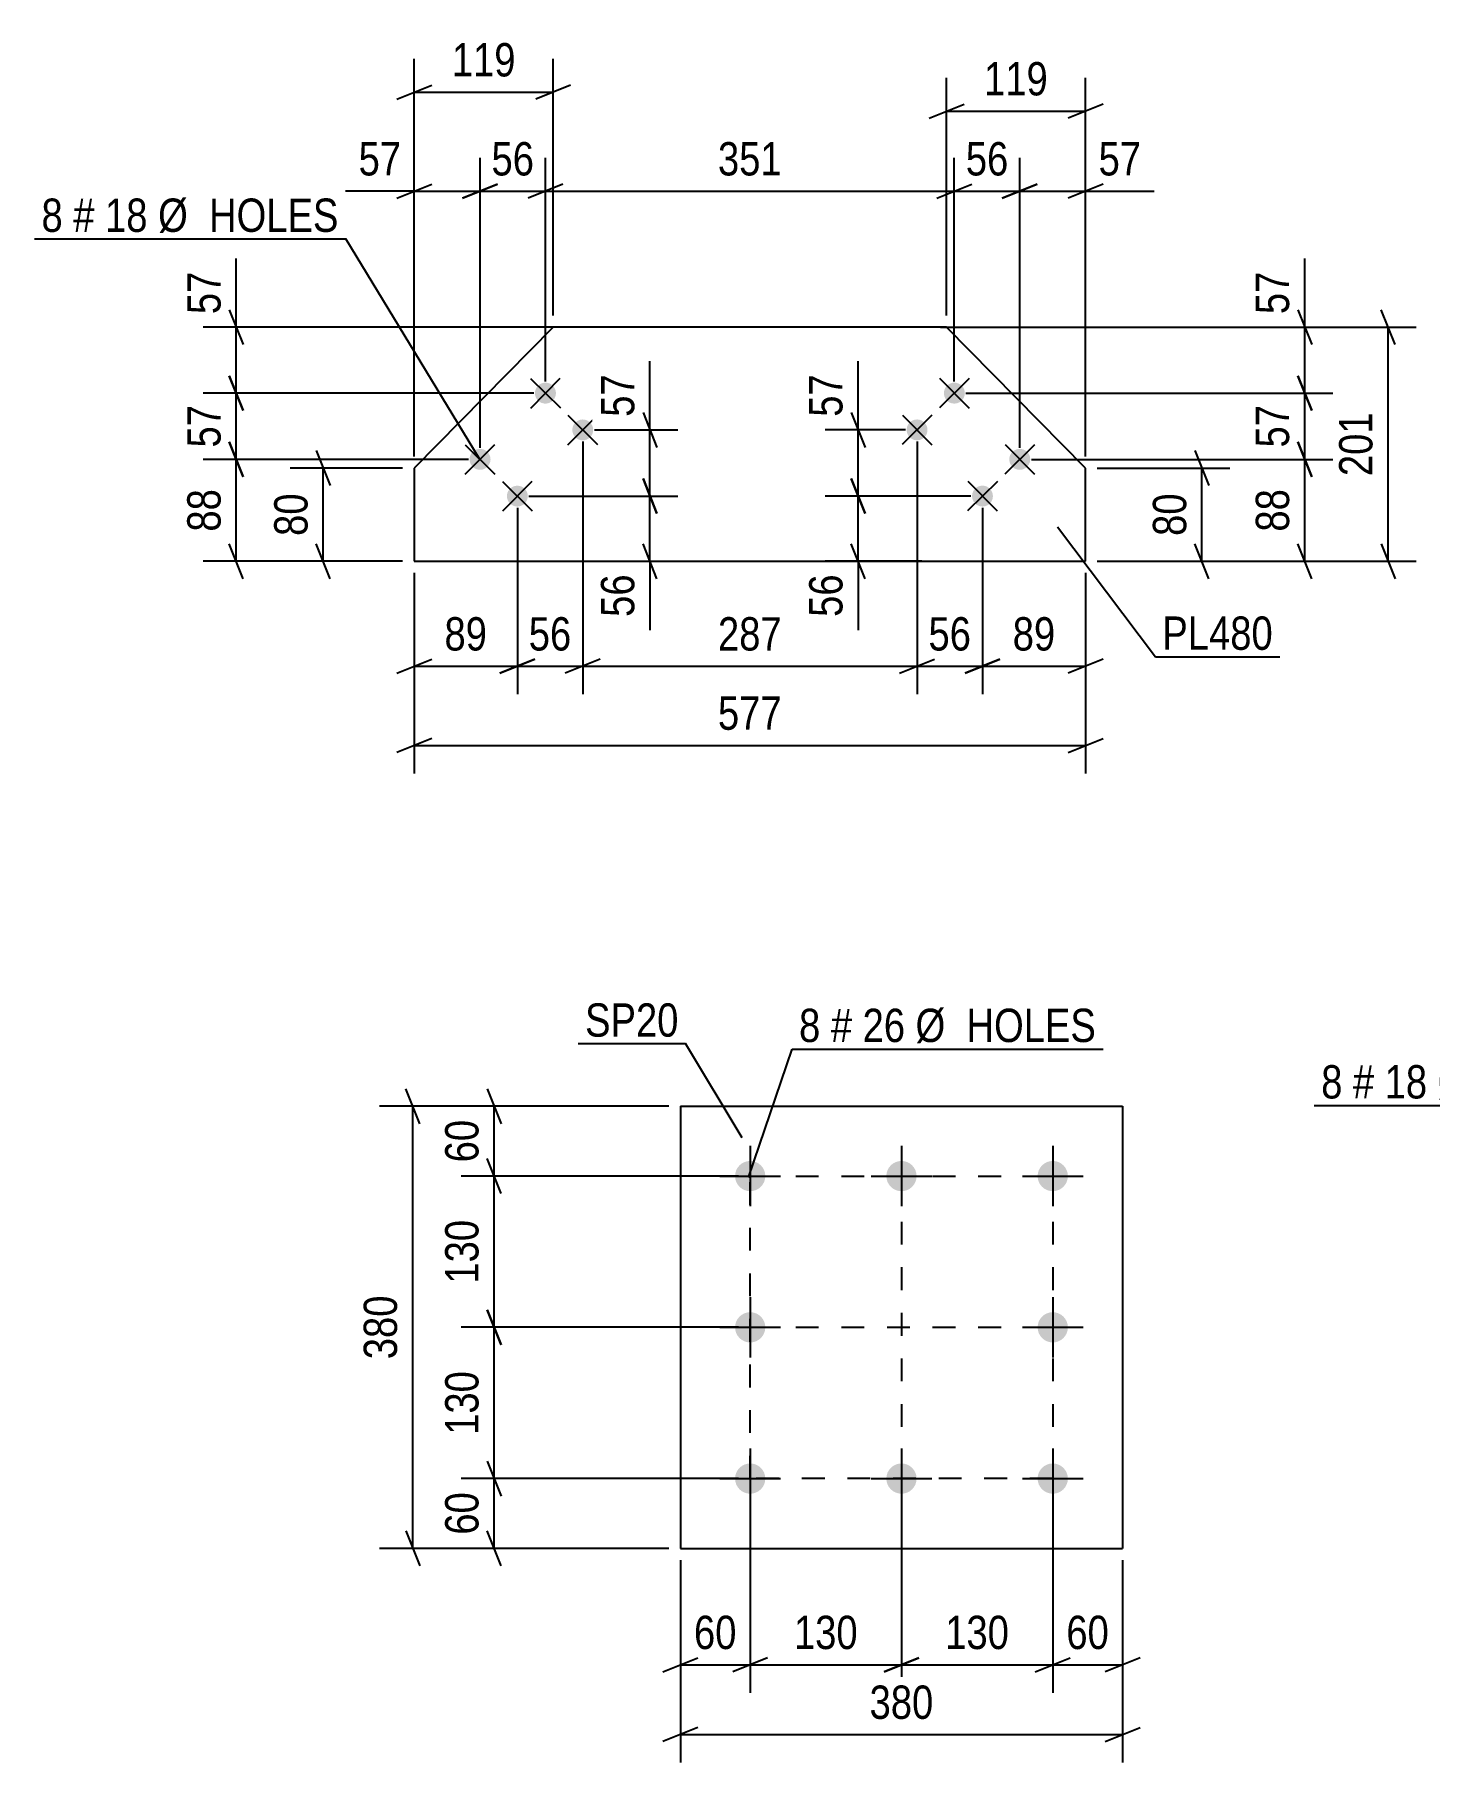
# Model space of a CAD drawing. Header units: millimetres. Extents: x 0 to 841, y 0 to 594.
# Drawn here: x 414.2 to 534.1, y 325.9 to 474.4 of the extents above; entities that cross this region are included whole.
import ezdxf

# ---------------------------------------------------------------- set-up
doc = ezdxf.new("R2010")
doc.units = ezdxf.units.MM
doc.linetypes.add('DXK_LINE_DOT2', pattern=[3.9198, 1.9599, -1.9599])
doc.styles.add('Arial Narrow', font='ARIALN.TTF', dxfattribs={"height": 0.2})

# ---------------------------------------------------------------- blocks, each defined once
blk = doc.blocks.new('Part-570386953-32098 - 32097')
at = {"color": 2, "linetype": 'Continuous'}
for p, q in [((458.78, 449.21), (446.84, 437.1)), ((492.59, 449.21), (458.78, 449.21)), ((504.53, 437.1), (492.59, 449.21)), ((446.84, 437.1), (446.84, 429.09)), ((504.53, 429.09), (504.53, 437.1)), ((446.84, 429.09), (504.53, 429.09))]:
    blk.add_line(p, q, dxfattribs=at)
blk = doc.blocks.new('Bolt-570386953-32099 - 32097')
at = {"linetype": 'Continuous'}
for points in [[(493.89, 442.9, -1), (492.62, 444.18, -1)], [(490.68, 439.74, -1), (489.42, 441.02, -1)], [(499.51, 437.21, -1), (498.24, 438.49, -1)], [(496.3, 434.05, -1), (495.04, 435.33, -1)]]:
    blk.add_hatch(color=1, dxfattribs=at).paths.add_polyline_path(points)
at = {"color": 1, "linetype": 'Continuous'}
for p, q in [((494.54, 444.81), (491.97, 442.28)), ((491.99, 444.83), (494.52, 442.26)), ((491.33, 441.65), (488.77, 439.12)), ((488.79, 441.66), (491.32, 439.1)), ((500.15, 439.11), (497.59, 436.58)), ((497.61, 439.13), (500.14, 436.57)), ((496.95, 435.95), (494.39, 433.42)), ((494.41, 435.97), (496.93, 433.41))]:
    blk.add_line(p, q, dxfattribs=at)
blk = doc.blocks.new('Bolt-570386953-32100 - 32097')
at = {"linetype": 'Continuous'}
for points in [[(458.75, 444.18, -1), (457.48, 442.9, -1)], [(461.95, 441.02, -1), (460.69, 439.74, -1)], [(453.13, 438.49, -1), (451.86, 437.21, -1)], [(456.33, 435.33, -1), (455.07, 434.05, -1)]]:
    blk.add_hatch(color=1, dxfattribs=at).paths.add_polyline_path(points)
at = {"color": 1, "linetype": 'Continuous'}
for p, q in [((456.83, 444.81), (459.4, 442.28)), ((456.85, 442.26), (459.38, 444.83)), ((460.04, 441.65), (462.6, 439.12)), ((460.05, 439.1), (462.58, 441.66)), ((451.22, 439.11), (453.78, 436.58)), ((451.23, 436.57), (453.76, 439.13)), ((454.42, 435.95), (456.98, 433.42)), ((454.44, 433.41), (456.96, 435.97))]:
    blk.add_line(p, q, dxfattribs=at)
blk = doc.blocks.new('Part-570386953-35433 - 35432')
at = {"color": 2, "linetype": 'Continuous'}
for p, q in [((469.71, 382.25), (469.71, 344.25)), ((469.71, 382.25), (507.71, 382.25)), ((507.71, 382.25), (507.71, 344.25)), ((469.71, 344.25), (507.71, 344.25))]:
    blk.add_line(p, q, dxfattribs=at)
blk = doc.blocks.new('Bolt-570386953-35434 - 35432')
at = {"linetype": 'Continuous'}
for points in [[(475.71, 377.55, -1), (475.71, 374.95, -1)], [(488.71, 377.55, -1), (488.71, 374.95, -1)], [(501.71, 377.55, -1), (501.71, 374.95, -1)], [(475.71, 364.55, -1), (475.71, 361.95, -1)], [(501.71, 364.55, -1), (501.71, 361.95, -1)], [(475.71, 351.55, -1), (475.71, 348.95, -1)], [(488.71, 351.55, -1), (488.71, 348.95, -1)], [(501.71, 351.55, -1), (501.71, 348.95, -1)]]:
    blk.add_hatch(color=1, dxfattribs=at).paths.add_polyline_path(points)
at = {"color": 1, "linetype": 'Continuous'}
for p, q in [((475.71, 378.85), (475.71, 373.65)), ((488.71, 378.85), (488.71, 373.65)), ((501.71, 378.85), (501.71, 373.65)), ((473.11, 376.25), (478.31, 376.25)), ((486.11, 376.25), (491.31, 376.25)), ((499.11, 376.25), (504.31, 376.25)), ((475.71, 365.85), (475.71, 360.65)), ((501.71, 365.85), (501.71, 360.65)), ((473.11, 363.25), (478.31, 363.25)), ((499.11, 363.25), (504.31, 363.25)), ((475.71, 352.85), (475.71, 347.65)), ((488.71, 352.85), (488.71, 347.65)), ((501.71, 352.85), (501.71, 347.65)), ((473.11, 350.25), (478.31, 350.25)), ((486.11, 350.25), (491.31, 350.25)), ((499.11, 350.25), (504.31, 350.25))]:
    blk.add_line(p, q, dxfattribs=at)
blk = doc.blocks.new('Rectangle-570386953-35721 - 35432')
at = {"color": 1, "linetype": 'DXK_LINE_DOT2'}
blk.add_lwpolyline([(475.71, 376.25), (501.71, 376.25), (501.71, 350.25), (475.71, 350.25), (475.71, 376.25)], close=True, dxfattribs=at)
blk = doc.blocks.new('Line-570386953-35761 - 35432')
at = {"color": 1, "linetype": 'DXK_LINE_DOT2'}
blk.add_line((488.71, 376.25), (488.71, 350.25), dxfattribs=at)
blk = doc.blocks.new('Line-570386953-35768 - 35432')
at = {"color": 1, "linetype": 'DXK_LINE_DOT2'}
blk.add_line((475.71, 363.25), (501.71, 363.25), dxfattribs=at)
blk = doc.blocks.new('StraightDimension-570386953-34373 - 32097')
at = {"color": 7, "linetype": 'Continuous'}
for p, q in [((495.67, 433.69), (495.67, 417.67)), ((504.53, 428.09), (504.53, 417.67)), ((494.17, 419.47), (497.17, 420.67)), ((506.03, 420.67), (503.03, 419.47)), ((495.67, 420.07), (504.53, 420.07))]:
    blk.add_line(p, q, dxfattribs=at)
at = {"color": 0}
blk.add_wipeout([(502.53, 420.82), (502.53, 425.02), (497.67, 425.02), (497.67, 420.82)], dxfattribs=at)
at = {"color": 3, "style": 'Arial Narrow'}
blk.add_text('89', height=2.863, dxfattribs=at).set_placement((498.27, 421.42))
blk = doc.blocks.new('StraightDimension-570386953-34309 - 32097')
at = {"color": 7, "linetype": 'Continuous'}
for p, q in [((523.37, 449.21), (523.37, 455.11)), ((523.37, 449.21), (523.37, 455.11)), ((522.77, 450.71), (523.97, 447.71)), ((492.07, 449.21), (525.77, 449.21)), ((523.37, 443.54), (523.37, 449.21)), ((523.97, 442.04), (522.77, 445.04)), ((494.25, 443.54), (525.77, 443.54))]:
    blk.add_line(p, q, dxfattribs=at)
at = {"color": 0}
blk.add_wipeout([(522.62, 454.59), (518.42, 454.59), (518.42, 449.73), (522.62, 449.73)], dxfattribs=at)
at = {"color": 3, "style": 'Arial Narrow'}
blk.add_text('57', height=2.863, rotation=90.0002, dxfattribs=at).set_placement((522.02, 450.33))
blk = doc.blocks.new('StraightDimension-570386953-32220 - 32097')
at = {"color": 7, "linetype": 'Continuous'}
for p, q in [((446.84, 438.1), (446.84, 472.26)), ((458.78, 450.21), (458.78, 472.26)), ((445.34, 468.81), (448.34, 470.01)), ((446.84, 469.41), (458.78, 469.41)), ((460.28, 470.01), (457.28, 468.81))]:
    blk.add_line(p, q, dxfattribs=at)
at = {"color": 0}
blk.add_wipeout([(456.16, 470.16), (456.16, 474.36), (449.47, 474.36), (449.47, 470.16)], dxfattribs=at)
at = {"color": 3, "style": 'Arial Narrow'}
blk.add_text('119', height=2.863, dxfattribs=at).set_placement((450.07, 470.76))
blk = doc.blocks.new('StraightDimension-570386953-34678 - 32097')
at = {"color": 7, "linetype": 'Continuous'}
for p, q in [((467.1, 440.38), (467.1, 446.29)), ((467.1, 440.38), (467.1, 446.29)), ((466.5, 441.88), (467.7, 438.88)), ((462.32, 440.38), (469.5, 440.38)), ((467.1, 434.69), (467.1, 440.38)), ((467.7, 433.19), (466.5, 436.19)), ((456.7, 434.69), (469.5, 434.69))]:
    blk.add_line(p, q, dxfattribs=at)
at = {"color": 0}
blk.add_wipeout([(466.35, 445.76), (462.15, 445.76), (462.15, 440.91), (466.35, 440.91)], dxfattribs=at)
at = {"color": 3, "style": 'Arial Narrow'}
blk.add_text('57', height=2.863, rotation=90.0002, dxfattribs=at).set_placement((465.75, 441.51))
blk = doc.blocks.new('StraightDimension-570386953-32228 - 32097')
at = {"color": 7, "linetype": 'Continuous'}
for p, q in [((438.42, 438.6), (439.62, 435.6)), ((445.84, 437.1), (436.17, 437.1)), ((439.02, 429.09), (439.02, 437.1)), ((439.62, 427.59), (438.42, 430.59)), ((445.84, 429.09), (436.17, 429.09))]:
    blk.add_line(p, q, dxfattribs=at)
at = {"color": 0}
blk.add_wipeout([(438.27, 435.53), (434.07, 435.53), (434.07, 430.67), (438.27, 430.67)], dxfattribs=at)
at = {"color": 3, "style": 'Arial Narrow'}
blk.add_text('80', height=2.863, rotation=90.0002, dxfattribs=at).set_placement((437.67, 431.27))
blk = doc.blocks.new('StraightDimension-570386953-34377 - 32097')
at = {"color": 7, "linetype": 'Continuous'}
for p, q in [((455.7, 433.69), (455.7, 417.67)), ((446.84, 428.09), (446.84, 417.67)), ((445.34, 419.47), (448.34, 420.67)), ((457.2, 420.67), (454.2, 419.47)), ((446.84, 420.07), (455.7, 420.07))]:
    blk.add_line(p, q, dxfattribs=at)
at = {"color": 0}
blk.add_wipeout([(453.7, 420.82), (453.7, 425.02), (448.84, 425.02), (448.84, 420.82)], dxfattribs=at)
at = {"color": 3, "style": 'Arial Narrow'}
blk.add_text('89', height=2.863, dxfattribs=at).set_placement((449.44, 421.42))
blk = doc.blocks.new('StraightDimension-570386953-32224 - 32097')
at = {"color": 7, "linetype": 'Continuous'}
for p, q in [((446.84, 428.09), (446.84, 410.86)), ((504.53, 428.09), (504.53, 410.86)), ((448.34, 413.86), (445.34, 412.66)), ((446.84, 413.26), (504.53, 413.26)), ((503.03, 412.66), (506.03, 413.86))]:
    blk.add_line(p, q, dxfattribs=at)
at = {"color": 0}
blk.add_wipeout([(479.03, 414.01), (479.03, 418.21), (472.34, 418.21), (472.34, 414.01)], dxfattribs=at)
at = {"color": 3, "style": 'Arial Narrow'}
blk.add_text('577', height=2.863, dxfattribs=at).set_placement((472.94, 414.61))
blk = doc.blocks.new('StraightDimension-570386953-32216 - 32097')
at = {"color": 7, "linetype": 'Continuous'}
for p, q in [((492.59, 450.21), (492.59, 470.63)), ((504.53, 438.1), (504.53, 470.63)), ((491.09, 467.18), (494.09, 468.38)), ((506.03, 468.38), (503.03, 467.18)), ((492.59, 467.78), (504.53, 467.78))]:
    blk.add_line(p, q, dxfattribs=at)
at = {"color": 0}
blk.add_wipeout([(501.9, 468.53), (501.9, 472.73), (495.21, 472.73), (495.21, 468.53)], dxfattribs=at)
at = {"color": 3, "style": 'Arial Narrow'}
blk.add_text('119', height=2.863, dxfattribs=at).set_placement((495.81, 469.13))
blk = doc.blocks.new('StraightDimension-570386953-36224 - 32097')
at = {"color": 7, "linetype": 'Continuous'}
for p, q in [((498.87, 438.85), (498.87, 463.75)), ((504.53, 438.1), (504.53, 463.75)), ((497.37, 460.3), (500.37, 461.5)), ((498.87, 460.9), (504.53, 460.9)), ((506.03, 461.5), (503.03, 460.3)), ((504.53, 460.9), (510.43, 460.9)), ((504.53, 460.9), (510.43, 460.9))]:
    blk.add_line(p, q, dxfattribs=at)
at = {"color": 0}
blk.add_wipeout([(509.91, 461.65), (509.91, 465.85), (505.05, 465.85), (505.05, 461.65)], dxfattribs=at)
at = {"color": 3, "style": 'Arial Narrow'}
blk.add_text('57', height=2.863, dxfattribs=at).set_placement((505.65, 462.25))
blk = doc.blocks.new('StraightDimension-570386953-34375 - 32097')
at = {"color": 7, "linetype": 'Continuous'}
for p, q in [((461.32, 439.38), (461.32, 417.67)), ((490.05, 439.38), (490.05, 417.67)), ((462.82, 420.67), (459.82, 419.47)), ((488.55, 419.47), (491.55, 420.67)), ((461.32, 420.07), (490.05, 420.07))]:
    blk.add_line(p, q, dxfattribs=at)
at = {"color": 0}
blk.add_wipeout([(479.03, 420.82), (479.03, 425.02), (472.34, 425.02), (472.34, 420.82)], dxfattribs=at)
at = {"color": 3, "style": 'Arial Narrow'}
blk.add_text('287', height=2.863, dxfattribs=at).set_placement((472.94, 421.42))
blk = doc.blocks.new('StraightDimension-570386953-34311 - 32097')
at = {"color": 7, "linetype": 'Continuous'}
for p, q in [((522.77, 439.35), (523.97, 436.35)), ((499.87, 437.85), (525.77, 437.85)), ((523.37, 429.09), (523.37, 437.85)), ((523.97, 427.59), (522.77, 430.59)), ((505.53, 429.09), (525.77, 429.09))]:
    blk.add_line(p, q, dxfattribs=at)
at = {"color": 0}
blk.add_wipeout([(522.62, 435.9), (518.42, 435.9), (518.42, 431.04), (522.62, 431.04)], dxfattribs=at)
at = {"color": 3, "style": 'Arial Narrow'}
blk.add_text('88', height=2.863, rotation=90.0002, dxfattribs=at).set_placement((522.02, 431.64))
blk = doc.blocks.new('StraightDimension-570386953-32234 - 32097')
at = {"color": 7, "linetype": 'Continuous'}
for p, q in [((513.93, 438.6), (515.13, 435.6)), ((505.53, 437.1), (516.93, 437.1)), ((514.53, 429.09), (514.53, 437.1)), ((515.13, 427.59), (513.93, 430.59)), ((505.53, 429.09), (516.93, 429.09))]:
    blk.add_line(p, q, dxfattribs=at)
at = {"color": 0}
blk.add_wipeout([(513.78, 435.53), (509.58, 435.53), (509.58, 430.67), (513.78, 430.67)], dxfattribs=at)
at = {"color": 3, "style": 'Arial Narrow'}
blk.add_text('80', height=2.863, rotation=90.0002, dxfattribs=at).set_placement((513.18, 431.27))
blk = doc.blocks.new('StraightDimension-570386953-34679 - 32097')
at = {"color": 7, "linetype": 'Continuous'}
for p, q in [((466.5, 436.19), (467.7, 433.19)), ((456.7, 434.69), (469.5, 434.69)), ((467.1, 429.09), (467.1, 434.69)), ((467.7, 427.59), (466.5, 430.59)), ((463.62, 429.09), (469.5, 429.09)), ((467.1, 429.09), (467.1, 423.18)), ((467.1, 429.09), (467.1, 423.18))]:
    blk.add_line(p, q, dxfattribs=at)
at = {"color": 0}
blk.add_wipeout([(466.35, 428.57), (462.15, 428.57), (462.15, 423.71), (466.35, 423.71)], dxfattribs=at)
at = {"color": 3, "style": 'Arial Narrow'}
blk.add_text('56', height=2.863, rotation=90.0002, dxfattribs=at).set_placement((465.75, 424.31))
blk = doc.blocks.new('StraightDimension-570386953-32304 - 32097')
at = {"color": 7, "linetype": 'Continuous'}
for p, q in [((531.13, 447.71), (529.93, 450.71)), ((493.59, 449.21), (532.93, 449.21)), ((530.53, 429.09), (530.53, 449.21)), ((529.93, 430.59), (531.13, 427.59)), ((505.53, 429.09), (532.93, 429.09))]:
    blk.add_line(p, q, dxfattribs=at)
at = {"color": 0}
blk.add_wipeout([(529.78, 442.49), (525.58, 442.49), (525.58, 435.81), (529.78, 435.81)], dxfattribs=at)
at = {"color": 3, "style": 'Arial Narrow'}
blk.add_text('201', height=2.863, rotation=90.0002, dxfattribs=at).set_placement((529.18, 436.41))
blk = doc.blocks.new('StraightDimension-570386953-34286 - 32097')
at = {"color": 7, "linetype": 'Continuous'}
for p, q in [((431.55, 449.21), (431.55, 455.11)), ((431.55, 449.21), (431.55, 455.11)), ((430.95, 450.71), (432.15, 447.71)), ((459.57, 449.21), (428.7, 449.21)), ((431.55, 443.54), (431.55, 449.21)), ((432.15, 442.04), (430.95, 445.04)), ((457.12, 443.54), (428.7, 443.54))]:
    blk.add_line(p, q, dxfattribs=at)
at = {"color": 0}
blk.add_wipeout([(430.8, 454.59), (426.6, 454.59), (426.6, 449.73), (430.8, 449.73)], dxfattribs=at)
at = {"color": 3, "style": 'Arial Narrow'}
blk.add_text('57', height=2.863, rotation=90.0002, dxfattribs=at).set_placement((430.2, 450.33))
blk = doc.blocks.new('StraightDimension-570386953-34287 - 32097')
at = {"color": 7, "linetype": 'Continuous'}
for p, q in [((430.95, 445.04), (432.15, 442.04)), ((457.12, 443.54), (428.7, 443.54)), ((431.55, 437.85), (431.55, 443.54)), ((432.15, 436.35), (430.95, 439.35)), ((451.5, 437.85), (428.7, 437.85))]:
    blk.add_line(p, q, dxfattribs=at)
at = {"color": 0}
blk.add_wipeout([(430.8, 443.12), (426.6, 443.12), (426.6, 438.27), (430.8, 438.27)], dxfattribs=at)
at = {"color": 3, "style": 'Arial Narrow'}
blk.add_text('57', height=2.863, rotation=90.0002, dxfattribs=at).set_placement((430.2, 438.87))
blk = doc.blocks.new('StraightDimension-570386953-34288 - 32097')
at = {"color": 7, "linetype": 'Continuous'}
for p, q in [((430.95, 439.35), (432.15, 436.35)), ((451.5, 437.85), (428.7, 437.85)), ((431.55, 429.09), (431.55, 437.85)), ((432.15, 427.59), (430.95, 430.59)), ((445.84, 429.09), (428.7, 429.09))]:
    blk.add_line(p, q, dxfattribs=at)
at = {"color": 0}
blk.add_wipeout([(430.8, 435.9), (426.6, 435.9), (426.6, 431.04), (430.8, 431.04)], dxfattribs=at)
at = {"color": 3, "style": 'Arial Narrow'}
blk.add_text('88', height=2.863, rotation=90.0002, dxfattribs=at).set_placement((430.2, 431.64))
blk = doc.blocks.new('StraightDimension-570386953-34374 - 32097')
at = {"color": 7, "linetype": 'Continuous'}
for p, q in [((490.05, 439.38), (490.05, 417.67)), ((495.67, 433.69), (495.67, 417.67)), ((488.55, 419.47), (491.55, 420.67)), ((497.17, 420.67), (494.17, 419.47)), ((490.05, 420.07), (495.67, 420.07))]:
    blk.add_line(p, q, dxfattribs=at)
at = {"color": 0}
blk.add_wipeout([(495.29, 420.82), (495.29, 425.02), (490.43, 425.02), (490.43, 420.82)], dxfattribs=at)
at = {"color": 3, "style": 'Arial Narrow'}
blk.add_text('56', height=2.863, dxfattribs=at).set_placement((491.03, 421.42))
blk = doc.blocks.new('StraightDimension-570386953-34310 - 32097')
at = {"color": 7, "linetype": 'Continuous'}
for p, q in [((522.77, 445.04), (523.97, 442.04)), ((494.25, 443.54), (525.77, 443.54)), ((523.37, 437.85), (523.37, 443.54)), ((523.97, 436.35), (522.77, 439.35)), ((499.87, 437.85), (525.77, 437.85))]:
    blk.add_line(p, q, dxfattribs=at)
at = {"color": 0}
blk.add_wipeout([(522.62, 443.12), (518.42, 443.12), (518.42, 438.27), (522.62, 438.27)], dxfattribs=at)
at = {"color": 3, "style": 'Arial Narrow'}
blk.add_text('57', height=2.863, rotation=90.0002, dxfattribs=at).set_placement((522.02, 438.87))
blk = doc.blocks.new('StraightDimension-570386953-34376 - 32097')
at = {"color": 7, "linetype": 'Continuous'}
for p, q in [((461.32, 439.38), (461.32, 417.67)), ((455.7, 433.69), (455.7, 417.67)), ((454.2, 419.47), (457.2, 420.67)), ((462.82, 420.67), (459.82, 419.47)), ((455.7, 420.07), (461.32, 420.07))]:
    blk.add_line(p, q, dxfattribs=at)
at = {"color": 0}
blk.add_wipeout([(460.94, 420.82), (460.94, 425.02), (456.08, 425.02), (456.08, 420.82)], dxfattribs=at)
at = {"color": 3, "style": 'Arial Narrow'}
blk.add_text('56', height=2.863, dxfattribs=at).set_placement((456.68, 421.42))
blk = doc.blocks.new('StraightDimension-570386953-34708 - 32097')
at = {"color": 7, "linetype": 'Continuous'}
for p, q in [((484.99, 440.38), (484.99, 446.29)), ((484.99, 440.38), (484.99, 446.29)), ((484.39, 441.88), (485.59, 438.88)), ((489.05, 440.38), (482.14, 440.38)), ((484.99, 434.69), (484.99, 440.38)), ((485.59, 433.19), (484.39, 436.19)), ((494.67, 434.69), (482.14, 434.69))]:
    blk.add_line(p, q, dxfattribs=at)
at = {"color": 0}
blk.add_wipeout([(484.24, 445.76), (480.04, 445.76), (480.04, 440.91), (484.24, 440.91)], dxfattribs=at)
at = {"color": 3, "style": 'Arial Narrow'}
blk.add_text('57', height=2.863, rotation=90.0002, dxfattribs=at).set_placement((483.64, 441.51))
blk = doc.blocks.new('StraightDimension-570386953-34709 - 32097')
at = {"color": 7, "linetype": 'Continuous'}
for p, q in [((484.39, 436.19), (485.59, 433.19)), ((494.67, 434.69), (482.14, 434.69)), ((484.99, 429.09), (484.99, 434.69)), ((485.59, 427.59), (484.39, 430.59)), ((490.47, 429.09), (482.14, 429.09)), ((484.99, 429.09), (484.99, 423.18)), ((484.99, 429.09), (484.99, 423.18))]:
    blk.add_line(p, q, dxfattribs=at)
at = {"color": 0}
blk.add_wipeout([(484.24, 428.57), (480.04, 428.57), (480.04, 423.71), (484.24, 423.71)], dxfattribs=at)
at = {"color": 3, "style": 'Arial Narrow'}
blk.add_text('56', height=2.863, rotation=90.0002, dxfattribs=at).set_placement((483.64, 424.31))
blk = doc.blocks.new('StraightDimension-570386953-36225 - 32097')
at = {"color": 7, "linetype": 'Continuous'}
for p, q in [((493.25, 444.54), (493.25, 463.75)), ((498.87, 438.85), (498.87, 463.75)), ((491.75, 460.3), (494.75, 461.5)), ((493.25, 460.9), (498.87, 460.9)), ((500.37, 461.5), (497.37, 460.3))]:
    blk.add_line(p, q, dxfattribs=at)
at = {"color": 0}
blk.add_wipeout([(498.49, 461.65), (498.49, 465.85), (493.64, 465.85), (493.64, 461.65)], dxfattribs=at)
at = {"color": 3, "style": 'Arial Narrow'}
blk.add_text('56', height=2.863, dxfattribs=at).set_placement((494.24, 462.25))
blk = doc.blocks.new('StraightDimension-570386953-36226 - 32097')
at = {"color": 7, "linetype": 'Continuous'}
for p, q in [((458.12, 444.54), (458.12, 463.75)), ((493.25, 444.54), (493.25, 463.75)), ((459.62, 461.5), (456.62, 460.3)), ((458.12, 460.9), (493.25, 460.9)), ((491.75, 460.3), (494.75, 461.5))]:
    blk.add_line(p, q, dxfattribs=at)
at = {"color": 0}
blk.add_wipeout([(479.03, 461.65), (479.03, 465.85), (472.34, 465.85), (472.34, 461.65)], dxfattribs=at)
at = {"color": 3, "style": 'Arial Narrow'}
blk.add_text('351', height=2.863, dxfattribs=at).set_placement((472.94, 462.25))
blk = doc.blocks.new('StraightDimension-570386953-36227 - 32097')
at = {"color": 7, "linetype": 'Continuous'}
for p, q in [((452.5, 438.85), (452.5, 463.75)), ((458.12, 444.54), (458.12, 463.75)), ((451, 460.3), (454, 461.5)), ((452.5, 460.9), (458.12, 460.9)), ((459.62, 461.5), (456.62, 460.3))]:
    blk.add_line(p, q, dxfattribs=at)
at = {"color": 0}
blk.add_wipeout([(457.73, 461.65), (457.73, 465.85), (452.88, 465.85), (452.88, 461.65)], dxfattribs=at)
at = {"color": 3, "style": 'Arial Narrow'}
blk.add_text('56', height=2.863, dxfattribs=at).set_placement((453.48, 462.25))
blk = doc.blocks.new('StraightDimension-570386953-36228 - 32097')
at = {"color": 7, "linetype": 'Continuous'}
for p, q in [((446.84, 438.1), (446.84, 463.75)), ((452.5, 438.85), (452.5, 463.75)), ((446.84, 460.9), (440.94, 460.9)), ((446.84, 460.9), (440.94, 460.9)), ((445.34, 460.3), (448.34, 461.5)), ((446.84, 460.9), (452.5, 460.9)), ((454, 461.5), (451, 460.3))]:
    blk.add_line(p, q, dxfattribs=at)
at = {"color": 0}
blk.add_wipeout([(446.32, 461.65), (446.32, 465.85), (441.46, 465.85), (441.46, 461.65)], dxfattribs=at)
at = {"color": 3, "style": 'Arial Narrow'}
blk.add_text('57', height=2.863, dxfattribs=at).set_placement((442.06, 462.25))
blk = doc.blocks.new('StraightDimension-570386953-35508 - 35432')
at = {"color": 7, "linetype": 'Continuous'}
for p, q in [((453.11, 383.75), (454.31, 380.75)), ((468.71, 382.25), (450.86, 382.25)), ((453.71, 376.25), (453.71, 382.25)), ((454.31, 374.75), (453.11, 377.75)), ((474.71, 376.25), (450.86, 376.25))]:
    blk.add_line(p, q, dxfattribs=at)
at = {"color": 0}
blk.add_wipeout([(452.96, 381.68), (448.76, 381.68), (448.76, 376.83), (452.96, 376.83)], dxfattribs=at)
at = {"color": 3, "style": 'Arial Narrow'}
blk.add_text('60', height=2.863, rotation=90.0002, dxfattribs=at).set_placement((452.36, 377.43))
blk = doc.blocks.new('StraightDimension-570386953-35509 - 35432')
at = {"color": 7, "linetype": 'Continuous'}
for p, q in [((454.31, 374.75), (453.11, 377.75)), ((474.71, 376.25), (450.86, 376.25)), ((453.71, 363.25), (453.71, 376.25)), ((453.11, 364.75), (454.31, 361.75)), ((474.71, 363.25), (450.86, 363.25))]:
    blk.add_line(p, q, dxfattribs=at)
at = {"color": 0}
blk.add_wipeout([(452.96, 373.1), (448.76, 373.1), (448.76, 366.41), (452.96, 366.41)], dxfattribs=at)
at = {"color": 3, "style": 'Arial Narrow'}
blk.add_text('130', height=2.863, rotation=90.0002, dxfattribs=at).set_placement((452.36, 367.01))
blk = doc.blocks.new('StraightDimension-570386953-35510 - 35432')
at = {"color": 7, "linetype": 'Continuous'}
for p, q in [((454.31, 361.75), (453.11, 364.75)), ((474.71, 363.25), (450.86, 363.25)), ((453.71, 350.25), (453.71, 363.25)), ((453.11, 351.75), (454.31, 348.75)), ((474.71, 350.25), (450.86, 350.25))]:
    blk.add_line(p, q, dxfattribs=at)
at = {"color": 0}
blk.add_wipeout([(452.96, 360.1), (448.76, 360.1), (448.76, 353.41), (452.96, 353.41)], dxfattribs=at)
at = {"color": 3, "style": 'Arial Narrow'}
blk.add_text('130', height=2.863, rotation=90.0002, dxfattribs=at).set_placement((452.36, 354.01))
blk = doc.blocks.new('StraightDimension-570386953-35511 - 35432')
at = {"color": 7, "linetype": 'Continuous'}
for p, q in [((453.11, 351.75), (454.31, 348.75)), ((474.71, 350.25), (450.86, 350.25)), ((453.71, 344.25), (453.71, 350.25)), ((454.31, 342.75), (453.11, 345.75)), ((468.71, 344.25), (450.86, 344.25))]:
    blk.add_line(p, q, dxfattribs=at)
at = {"color": 0}
blk.add_wipeout([(452.96, 349.68), (448.76, 349.68), (448.76, 344.83), (452.96, 344.83)], dxfattribs=at)
at = {"color": 3, "style": 'Arial Narrow'}
blk.add_text('60', height=2.863, rotation=90.0002, dxfattribs=at).set_placement((452.36, 345.43))
blk = doc.blocks.new('StraightDimension-570386953-35524 - 35432')
at = {"color": 7, "linetype": 'Continuous'}
for p, q in [((447.31, 380.75), (446.11, 383.75)), ((468.71, 382.25), (443.86, 382.25)), ((446.71, 344.25), (446.71, 382.25)), ((446.11, 345.75), (447.31, 342.75)), ((468.71, 344.25), (443.86, 344.25))]:
    blk.add_line(p, q, dxfattribs=at)
at = {"color": 0}
blk.add_wipeout([(445.96, 366.6), (441.76, 366.6), (441.76, 359.91), (445.96, 359.91)], dxfattribs=at)
at = {"color": 3, "style": 'Arial Narrow'}
blk.add_text('380', height=2.863, rotation=90.0002, dxfattribs=at).set_placement((445.36, 360.51))
blk = doc.blocks.new('StraightDimension-570386953-35528 - 35432')
at = {"color": 7, "linetype": 'Continuous'}
for p, q in [((501.71, 349.25), (501.71, 331.85)), ((507.71, 343.25), (507.71, 331.85)), ((500.21, 333.65), (503.21, 334.85)), ((501.71, 334.25), (507.71, 334.25)), ((509.21, 334.85), (506.21, 333.65))]:
    blk.add_line(p, q, dxfattribs=at)
at = {"color": 0}
blk.add_wipeout([(507.14, 335), (507.14, 339.2), (502.28, 339.2), (502.28, 335)], dxfattribs=at)
at = {"color": 3, "style": 'Arial Narrow'}
blk.add_text('60', height=2.863, dxfattribs=at).set_placement((502.88, 335.6))
blk = doc.blocks.new('StraightDimension-570386953-35529 - 35432')
at = {"color": 7, "linetype": 'Continuous'}
for p, q in [((488.71, 349.25), (488.71, 331.85)), ((501.71, 349.25), (501.71, 331.85)), ((490.21, 334.85), (487.21, 333.65)), ((488.71, 334.25), (501.71, 334.25)), ((500.21, 333.65), (503.21, 334.85))]:
    blk.add_line(p, q, dxfattribs=at)
at = {"color": 0}
blk.add_wipeout([(498.55, 335), (498.55, 339.2), (491.87, 339.2), (491.87, 335)], dxfattribs=at)
at = {"color": 3, "style": 'Arial Narrow'}
blk.add_text('130', height=2.863, dxfattribs=at).set_placement((492.47, 335.6))
blk = doc.blocks.new('StraightDimension-570386953-35530 - 35432')
at = {"color": 7, "linetype": 'Continuous'}
for p, q in [((475.71, 349.25), (475.71, 331.85)), ((488.71, 349.25), (488.71, 331.85)), ((477.21, 334.85), (474.21, 333.65)), ((475.71, 334.25), (488.71, 334.25)), ((487.21, 333.65), (490.21, 334.85))]:
    blk.add_line(p, q, dxfattribs=at)
at = {"color": 0}
blk.add_wipeout([(485.55, 335), (485.55, 339.2), (478.87, 339.2), (478.87, 335)], dxfattribs=at)
at = {"color": 3, "style": 'Arial Narrow'}
blk.add_text('130', height=2.863, dxfattribs=at).set_placement((479.47, 335.6))
blk = doc.blocks.new('StraightDimension-570386953-35531 - 35432')
at = {"color": 7, "linetype": 'Continuous'}
for p, q in [((475.71, 349.25), (475.71, 331.85)), ((469.71, 343.25), (469.71, 331.85)), ((468.21, 333.65), (471.21, 334.85)), ((469.71, 334.25), (475.71, 334.25)), ((477.21, 334.85), (474.21, 333.65))]:
    blk.add_line(p, q, dxfattribs=at)
at = {"color": 0}
blk.add_wipeout([(475.14, 335), (475.14, 339.2), (470.28, 339.2), (470.28, 335)], dxfattribs=at)
at = {"color": 3, "style": 'Arial Narrow'}
blk.add_text('60', height=2.863, dxfattribs=at).set_placement((470.88, 335.6))
blk = doc.blocks.new('StraightDimension-570386953-35544 - 35432')
at = {"color": 7, "linetype": 'Continuous'}
for p, q in [((469.71, 343.25), (469.71, 325.85)), ((507.71, 343.25), (507.71, 325.85)), ((471.21, 328.85), (468.21, 327.65)), ((469.71, 328.25), (507.71, 328.25)), ((506.21, 327.65), (509.21, 328.85))]:
    blk.add_line(p, q, dxfattribs=at)
at = {"color": 0}
blk.add_wipeout([(492.05, 329), (492.05, 333.2), (485.37, 333.2), (485.37, 329)], dxfattribs=at)
at = {"color": 3, "style": 'Arial Narrow'}
blk.add_text('380', height=2.863, dxfattribs=at).set_placement((485.97, 329.6))
blk = doc.blocks.new('MarkSet-570386953-36275 - 32097')
at = {"color": 0}
for points in [[(416.64, 457.4), (416.64, 460.4), (414.81, 460.4), (414.81, 457.4)], [(419.37, 457.4), (419.37, 460.4), (417.54, 460.4), (417.54, 457.4)], [(423.93, 457.4), (423.93, 460.4), (420.27, 460.4), (420.27, 457.4)], [(440.35, 457.4), (440.35, 460.4), (424.83, 460.4), (424.83, 457.4)]]:
    blk.add_wipeout(points, dxfattribs=at)
for points in [[(416.64, 457.4), (416.64, 460.4), (414.81, 460.4), (414.81, 457.4)], [(419.37, 457.4), (419.37, 460.4), (417.54, 460.4), (417.54, 457.4)], [(423.93, 457.4), (423.93, 460.4), (420.27, 460.4), (420.27, 457.4)], [(440.35, 457.4), (440.35, 460.4), (424.83, 460.4), (424.83, 457.4)]]:
    blk.add_wipeout(points, dxfattribs=at)
at = {"color": 7, "linetype": 'Continuous'}
for p in [(414.21, 456.8), (452.45, 437.88)]:
    blk.add_line(p, (440.95, 456.8), dxfattribs=at)
at = {"color": 3, "style": 'Arial Narrow'}
for s, height, p in [('Ø  HOLES', 2.863, (424.83, 457.4)), ('8', 2.86, (414.81, 457.4)), ('#', 2.86, (417.54, 457.4)), ('18', 2.863, (420.27, 457.4))]:
    blk.add_text(s, height=height, dxfattribs=at).set_placement(p)
blk = doc.blocks.new('Mark-570386953-32634 - 32097')
at = {"color": 0}
blk.add_wipeout([(520.63, 421.48), (520.63, 424.48), (511.13, 424.48), (511.13, 421.48)], dxfattribs=at)
blk.add_wipeout([(520.63, 421.48), (520.63, 424.48), (511.13, 424.48), (511.13, 421.48)], dxfattribs=at)
at = {"color": 30, "linetype": 'Continuous'}
for p, q in [((502.13, 432.06), (510.53, 420.88)), ((510.53, 420.88), (521.23, 420.88))]:
    blk.add_line(p, q, dxfattribs=at)
at = {"color": 3, "style": 'Arial Narrow'}
blk.add_text('PL480', height=2.863, dxfattribs=at).set_placement((511.13, 421.48))
blk = doc.blocks.new('MarkSet-570386953-36571 - 32117')
at = {"color": 0}
for points in [[(526.61, 382.92), (526.61, 385.92), (524.78, 385.92), (524.78, 382.92)], [(529.33, 382.92), (529.33, 385.92), (527.51, 385.92), (527.51, 382.92)], [(533.89, 382.92), (533.89, 385.92), (530.23, 385.92), (530.23, 382.92)], [(550.32, 382.92), (550.32, 385.92), (534.79, 385.92), (534.79, 382.92)]]:
    blk.add_wipeout(points, dxfattribs=at)
for points in [[(526.61, 382.92), (526.61, 385.92), (524.78, 385.92), (524.78, 382.92)], [(529.33, 382.92), (529.33, 385.92), (527.51, 385.92), (527.51, 382.92)], [(533.89, 382.92), (533.89, 385.92), (530.23, 385.92), (530.23, 382.92)], [(550.32, 382.92), (550.32, 385.92), (534.79, 385.92), (534.79, 382.92)]]:
    blk.add_wipeout(points, dxfattribs=at)
at = {"color": 7, "linetype": 'Continuous'}
for p in [(524.18, 382.32), (572.85, 365.7)]:
    blk.add_line(p, (550.92, 382.32), dxfattribs=at)
at = {"color": 3, "style": 'Arial Narrow'}
for s, height, p in [('8', 2.86, (524.78, 382.92)), ('#', 2.86, (527.51, 382.92)), ('18', 2.863, (530.23, 382.92)), ('Ø  HOLES', 2.863, (534.79, 382.92))]:
    blk.add_text(s, height=height, dxfattribs=at).set_placement(p)
blk = doc.blocks.new('Mark-570386953-35556 - 35432')
at = {"color": 0}
for points in [[(481.74, 387.77), (481.74, 390.77), (479.91, 390.77), (479.91, 387.77)], [(484.47, 387.77), (484.47, 390.77), (482.64, 390.77), (482.64, 387.77)], [(489.02, 387.77), (489.02, 390.77), (485.37, 390.77), (485.37, 387.77)], [(505.45, 387.77), (505.45, 390.77), (489.92, 390.77), (489.92, 387.77)]]:
    blk.add_wipeout(points, dxfattribs=at)
for points in [[(481.74, 387.77), (481.74, 390.77), (479.91, 390.77), (479.91, 387.77)], [(484.47, 387.77), (484.47, 390.77), (482.64, 390.77), (482.64, 387.77)], [(489.02, 387.77), (489.02, 390.77), (485.37, 390.77), (485.37, 387.77)], [(505.45, 387.77), (505.45, 390.77), (489.92, 390.77), (489.92, 387.77)]]:
    blk.add_wipeout(points, dxfattribs=at)
at = {"color": 7, "linetype": 'Continuous'}
for p, q in [((475.56, 376.12), (479.31, 387.17)), ((479.31, 387.17), (506.05, 387.17))]:
    blk.add_line(p, q, dxfattribs=at)
at = {"color": 3, "style": 'Arial Narrow'}
for s, height, p in [('8', 2.86, (479.91, 387.77)), ('#', 2.86, (482.64, 387.77)), ('26', 2.863, (485.37, 387.77)), ('Ø  HOLES', 2.863, (489.92, 387.77))]:
    blk.add_text(s, height=height, dxfattribs=at).set_placement(p)
blk = doc.blocks.new('Mark-570386953-35553 - 35432')
at = {"color": 0}
blk.add_wipeout([(469.56, 388.23), (469.56, 391.23), (461.52, 391.23), (461.52, 388.23)], dxfattribs=at)
blk.add_wipeout([(469.56, 388.23), (469.56, 391.23), (461.52, 391.23), (461.52, 388.23)], dxfattribs=at)
at = {"color": 30, "linetype": 'Continuous'}
for p in [(460.92, 387.63), (475.03, 379.53)]:
    blk.add_line(p, (470.16, 387.63), dxfattribs=at)
at = {"color": 3, "style": 'Arial Narrow'}
blk.add_text('SP20', height=2.863, dxfattribs=at).set_placement((461.52, 388.23))

msp = doc.modelspace()

# ---------------------------------------------------------------- block references
for name in ['Part-570386953-32098 - 32097', 'Bolt-570386953-32100 - 32097', 'Bolt-570386953-32099 - 32097', 'MarkSet-570386953-36571 - 32117', 'Part-570386953-35433 - 35432', 'Bolt-570386953-35434 - 35432', 'Rectangle-570386953-35721 - 35432', 'Line-570386953-35761 - 35432', 'Line-570386953-35768 - 35432']:
    msp.add_blockref(name, (0, 0))

# ---------------------------------------------------------------- next in the draw order: block references
for name in ['StraightDimension-570386953-32220 - 32097', 'StraightDimension-570386953-34309 - 32097', 'StraightDimension-570386953-34373 - 32097', 'Mark-570386953-35556 - 35432', 'StraightDimension-570386953-35508 - 35432', 'StraightDimension-570386953-35528 - 35432']:
    msp.add_blockref(name, (0, 0))

# ---------------------------------------------------------------- next in the draw order: block references
for name in ['StraightDimension-570386953-32216 - 32097', 'StraightDimension-570386953-34678 - 32097', 'StraightDimension-570386953-32228 - 32097', 'StraightDimension-570386953-35509 - 35432', 'StraightDimension-570386953-35529 - 35432']:
    msp.add_blockref(name, (0, 0))

# ---------------------------------------------------------------- next in the draw order: block references
for name in ['StraightDimension-570386953-36224 - 32097', 'StraightDimension-570386953-34286 - 32097', 'StraightDimension-570386953-34377 - 32097', 'StraightDimension-570386953-35510 - 35432']:
    msp.add_blockref(name, (0, 0))

# ---------------------------------------------------------------- next in the draw order: block references
for name in ['StraightDimension-570386953-32224 - 32097', 'StraightDimension-570386953-35511 - 35432']:
    msp.add_blockref(name, (0, 0))

# ---------------------------------------------------------------- next in the draw order: block references
for name in ['StraightDimension-570386953-34375 - 32097', 'StraightDimension-570386953-34311 - 32097', 'StraightDimension-570386953-35524 - 35432', 'StraightDimension-570386953-35530 - 35432']:
    msp.add_blockref(name, (0, 0))

# ---------------------------------------------------------------- next in the draw order: block references
for name in ['StraightDimension-570386953-32234 - 32097', 'StraightDimension-570386953-34679 - 32097', 'Mark-570386953-35553 - 35432', 'StraightDimension-570386953-35531 - 35432']:
    msp.add_blockref(name, (0, 0))

# ---------------------------------------------------------------- next in the draw order: block references
for name in ['StraightDimension-570386953-32304 - 32097', 'StraightDimension-570386953-34287 - 32097', 'StraightDimension-570386953-35544 - 35432']:
    msp.add_blockref(name, (0, 0))

# ---------------------------------------------------------------- next in the draw order: block references
for name in ['StraightDimension-570386953-34288 - 32097', 'StraightDimension-570386953-34376 - 32097', 'StraightDimension-570386953-34374 - 32097', 'Mark-570386953-32634 - 32097']:
    msp.add_blockref(name, (0, 0))

# ---------------------------------------------------------------- next in the draw order: block references
msp.add_blockref('StraightDimension-570386953-34310 - 32097', (0, 0))

# ---------------------------------------------------------------- next in the draw order: block references
msp.add_blockref('StraightDimension-570386953-34708 - 32097', (0, 0))

# ---------------------------------------------------------------- next in the draw order: block references
for name in ['StraightDimension-570386953-36225 - 32097', 'StraightDimension-570386953-34709 - 32097']:
    msp.add_blockref(name, (0, 0))

# ---------------------------------------------------------------- next in the draw order: block references
msp.add_blockref('StraightDimension-570386953-36226 - 32097', (0, 0))

# ---------------------------------------------------------------- next in the draw order: block references
msp.add_blockref('StraightDimension-570386953-36227 - 32097', (0, 0))

# ---------------------------------------------------------------- next in the draw order: block references
msp.add_blockref('StraightDimension-570386953-36228 - 32097', (0, 0))

# ---------------------------------------------------------------- next in the draw order: block references
msp.add_blockref('MarkSet-570386953-36275 - 32097', (0, 0))

doc.saveas('drawing.dxf')
